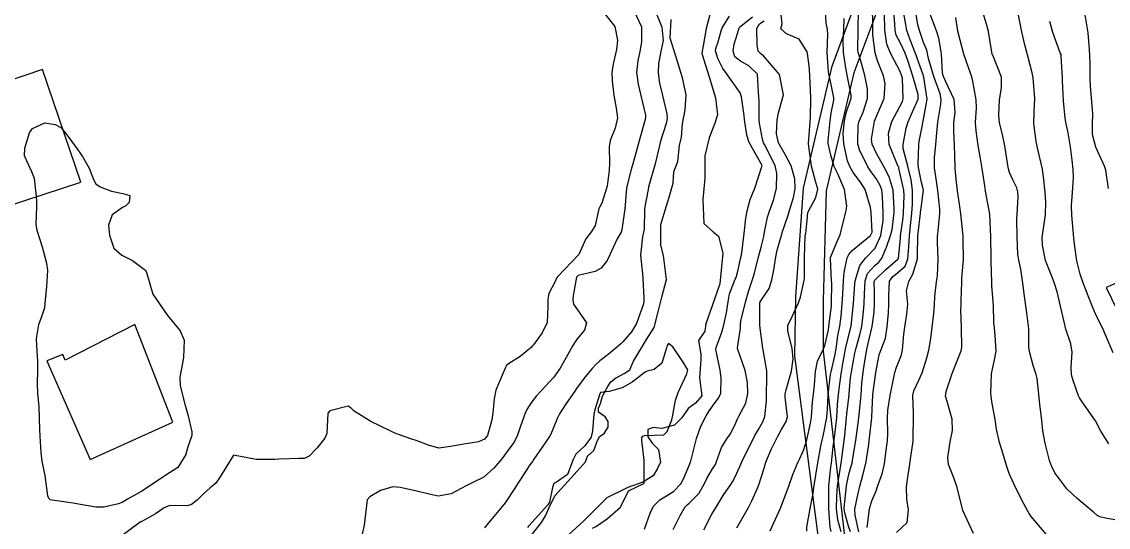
# Model space of a CAD drawing. Header units: metres. Extents: x 318500 to 325275, y 7408834 to 7428799.
# Drawn here: x 322122.5 to 322217.8, y 7422578.4 to 7422622.8 of the extents above; entities that cross this region are included whole.
import ezdxf

# ---------------------------------------------------------------- set-up
doc = ezdxf.new("R2010")
doc.units = ezdxf.units.M
doc.header["$MEASUREMENT"] = 0
for name, color, linetype in [('Curvas de Nivel 1m', 11, 'Continuous'), ('Curvas de Nivel 5m', 15, 'Continuous'), ('Edificações', 30, 'Continuous'), ('Hidrografia', 140, 'Continuous'), ('Vias Primárias', 230, 'Continuous'), ('Vias Secundárias', 230, 'Continuous')]:
    doc.layers.add(name, color=color, linetype=linetype)

msp = doc.modelspace()

# ---------------------------------------------------------------- linework, layer by layer
at = {"layer": 'Curvas de Nivel 1m', "flags": 128}
for points, elevation in [([(322185.199, 7422578.384), (322186.218, 7422580.172), (322186.504, 7422580.692), (322187.047, 7422581.942), (322187.107, 7422582.101), (322187.128, 7422582.159), (322187.591, 7422583.634), (322187.76, 7422584.15), (322188.214, 7422585.266), (322188.648, 7422586.137), (322188.798, 7422586.441), (322189.113, 7422587.028), (322189.537, 7422587.712), (322189.644, 7422588.125), (322189.44, 7422589.851), (322189.43, 7422590.136), (322189.516, 7422590.487), (322189.994, 7422592.128), (322190.135, 7422593.187), (322190.051, 7422594.127), (322189.688, 7422595.678), (322189.682, 7422596.133), (322190.042, 7422596.922), (322190.623, 7422598.12), (322190.778, 7422598.607), (322191.11, 7422600.113), (322191.124, 7422600.281), (322191.132, 7422602.113), (322191.191, 7422603.965), (322191.231, 7422604.112), (322191.251, 7422604.201), (322191.359, 7422605.354), (322191.438, 7422606.04), (322191.462, 7422606.109), (322192.145, 7422607.342), (322192.294, 7422608.097), (322192.102, 7422608.795), (322191.76, 7422610.105), (322191.49, 7422612.069), (322191.494, 7422612.109), (322191.625, 7422613.96), (322191.641, 7422614.108), (322191.662, 7422614.288), (322191.692, 7422616.107), (322191.613, 7422618.025), (322191.605, 7422618.109), (322191.542, 7422618.881), (322191.412, 7422619.966), (322191.383, 7422620.113), (322190.665, 7422621.222), (322189.573, 7422621.698), (322189.069, 7422622.145), (322189.165, 7422622.565), (322188.997, 7422624.146)], 751), ([(322188.117, 7422578.143), (322189.02, 7422580.13), (322189.583, 7422581.583), (322189.782, 7422582.123), (322190.121, 7422583.063), (322190.539, 7422584.115), (322190.718, 7422584.479), (322191.092, 7422585.277), (322191.342, 7422586.106), (322191.665, 7422587.559), (322191.751, 7422588.101), (322191.851, 7422589.398), (322191.916, 7422590.099), (322192.014, 7422590.943), (322192.104, 7422592.096), (322192.278, 7422593.009), (322192.808, 7422594.086), (322192.933, 7422594.366), (322193.235, 7422595.739), (322193.273, 7422596.046), (322193.277, 7422596.08), (322193.494, 7422597.842), (322193.509, 7422598.078), (322193.519, 7422599.845), (322193.515, 7422600.078), (322193.413, 7422601.985), (322193.423, 7422602.079), (322193.974, 7422603.433), (322194.255, 7422604.071), (322194.482, 7422604.94), (322194.763, 7422606.066), (322194.854, 7422606.589), (322194.655, 7422608.067), (322194.046, 7422609.441), (322193.743, 7422610.077), (322193.435, 7422611.054), (322193.225, 7422612.083), (322193.211, 7422612.326), (322193.39, 7422614.081), (322193.487, 7422614.733), (322193.699, 7422615.877), (322193.709, 7422616.078), (322193.516, 7422617.121), (322193.298, 7422618.083), (322193.25, 7422618.368), (322193.126, 7422620.087), (322193.17, 7422621.68), (322193.14, 7422622.087), (322193.037, 7422622.64), (322192.935, 7422624.09)], 752), ([(322176.175, 7422623.741), (322176.836, 7422622.307), (322176.854, 7422621.014), (322176.726, 7422620.308), (322176.523, 7422619.328), (322176.399, 7422618.311), (322176.547, 7422617.278), (322176.794, 7422616.307), (322177.21, 7422614.567), (322177.209, 7422614.303), (322176.822, 7422612.941), (322176.637, 7422612.308), (322176.378, 7422611.369), (322176.081, 7422610.313), (322175.936, 7422609.794), (322175.563, 7422608.318), (322175.539, 7422608.167), (322175.389, 7422606.32), (322175.387, 7422606.302), (322175.367, 7422606.15), (322175.136, 7422604.531), (322175.065, 7422604.324), (322174.725, 7422603.72), (322174.072, 7422602.339), (322173.837, 7422601.818), (322173.302, 7422601.148), (322172.79, 7422600.863), (322171.292, 7422600.509), (322171.15, 7422600.372), (322170.871, 7422598.771), (322170.828, 7422598.376), (322170.89, 7422598.009), (322171.251, 7422597.496), (322172.031, 7422596.362), (322171.86, 7422595.734), (322171.219, 7422594.975), (322170.966, 7422594.621), (322170.814, 7422594.376), (322170.239, 7422593.34), (322169.714, 7422592.392), (322169.172, 7422591.616), (322168.045, 7422590.417), (322167.625, 7422589.951), (322167.143, 7422589.311), (322166.8, 7422588.768), (322166.656, 7422588.435), (322166.251, 7422587.3), (322165.945, 7422586.442), (322165.66, 7422585.879), (322165.086, 7422585.089), (322164.595, 7422584.457), (322163.898, 7422583.638), (322163.056, 7422582.876), (322162.807, 7422582.73), (322162.286, 7422582.491), (322161.48, 7422582.067), (322161.04, 7422581.845), (322160.161, 7422581.391), (322159.03, 7422581.177), (322158.226, 7422581.348), (322157.036, 7422581.649), (322155.692, 7422581.928), (322155.041, 7422581.999), (322153.966, 7422581.671), (322153.027, 7422581.109), (322152.799, 7422580.837), (322152.765, 7422580.614), (322152.751, 7422580.348), (322152.528, 7422578.617), (322152.246, 7422577.356)], 749), ([(322177.951, 7422623.949), (322178.619, 7422622.284), (322178.742, 7422621.103), (322178.581, 7422620.285), (322178.34, 7422619.09), (322178.307, 7422618.288), (322178.429, 7422617.374), (322178.686, 7422616.282), (322179.074, 7422614.678), (322179.112, 7422614.275), (322179.019, 7422613.831), (322178.51, 7422612.284), (322178.315, 7422611.409), (322178.058, 7422610.29), (322177.484, 7422608.382), (322177.469, 7422608.299), (322177.464, 7422608.234), (322177.394, 7422607.901), (322177.129, 7422606.546), (322177.106, 7422606.303), (322177.071, 7422604.576), (322177.035, 7422604.303), (322176.932, 7422603.9), (322176.752, 7422602.299), (322176.923, 7422600.668), (322176.972, 7422600.295), (322177.066, 7422598.49), (322177.06, 7422598.293), (322177.01, 7422598.046), (322176.419, 7422596.302), (322175.975, 7422595.563), (322175.216, 7422594.697), (322175.023, 7422594.513), (322174.808, 7422594.326), (322173.934, 7422593.604), (322173.19, 7422593.045), (322172.831, 7422592.708), (322172.527, 7422592.357), (322171.905, 7422591.631), (322171.163, 7422590.622), (322170.991, 7422590.373), (322170.239, 7422589.289), (322169.661, 7422588.392), (322169.487, 7422588.032), (322169.111, 7422587.105), (322168.891, 7422586.615), (322168.774, 7422586.405), (322168.142, 7422585.466), (322167.42, 7422584.425), (322167.278, 7422584.225), (322167.072, 7422583.918), (322166.47, 7422583.024), (322166.092, 7422582.44), (322165.693, 7422581.79), (322165.025, 7422580.761), (322164.891, 7422580.583), (322164.785, 7422580.454), (322163.759, 7422579.22), (322163.139, 7422578.478), (322163.077, 7422578.401)], 748), ([(322177.099, 7422578.289), (322177.607, 7422579.691), (322177.902, 7422580.281), (322178.449, 7422580.855), (322179.034, 7422581.204), (322179.686, 7422581.615), (322180.298, 7422582.251), (322180.562, 7422582.743), (322181.077, 7422584.009), (322181.141, 7422584.177), (322181.166, 7422584.239), (322181.197, 7422584.354), (322181.663, 7422586.232), (322182.039, 7422587.303), (322182.523, 7422588.219), (322182.758, 7422588.593), (322183.144, 7422589.152), (322183.589, 7422589.77), (322183.795, 7422590.204), (322183.845, 7422591.532), (322183.739, 7422592.204), (322183.374, 7422594.041), (322183.391, 7422594.208), (322183.882, 7422595.552), (322184.063, 7422596.202), (322184.299, 7422597.248), (322184.441, 7422598.202), (322184.559, 7422598.912), (322185.069, 7422600.193), (322185.136, 7422600.349), (322185.301, 7422600.893), (322185.541, 7422601.963), (322185.594, 7422602.186), (322185.656, 7422602.517), (322185.839, 7422604.183), (322186.007, 7422605.533), (322186.104, 7422606.179), (322186.384, 7422607.176), (322186.797, 7422608.169), (322187.42, 7422610.16), (322186.298, 7422612.177), (322186.084, 7422612.805), (322185.885, 7422614.184), (322185.84, 7422614.549), (322185.613, 7422616.188), (322185.505, 7422616.54), (322184.289, 7422618.209), (322183.968, 7422618.647), (322183.543, 7422619.54), (322183.345, 7422620.222), (322183.356, 7422620.419), (322183.562, 7422621.01), (322183.833, 7422621.959), (322183.907, 7422622.215), (322184.566, 7422623.235)], 748), ([(322179.631, 7422578.261), (322180.231, 7422579.471), (322180.677, 7422580.245), (322180.85, 7422580.415), (322181.025, 7422580.55), (322181.866, 7422581.399), (322182.338, 7422582.221), (322182.562, 7422582.713), (322183.07, 7422583.573), (322183.321, 7422583.962), (322183.429, 7422584.207), (322183.847, 7422585.448), (322184.334, 7422586.198), (322184.657, 7422586.644), (322185.121, 7422587.601), (322185.293, 7422588.022), (322185.381, 7422588.186), (322185.989, 7422589.336), (322186.164, 7422590.175), (322186.144, 7422591.149), (322185.938, 7422592.179), (322185.275, 7422594.124), (322185.268, 7422594.189), (322185.525, 7422595.897), (322185.535, 7422596.186), (322185.568, 7422596.51), (322185.963, 7422598.179), (322186.262, 7422599.188), (322186.592, 7422600.17), (322186.75, 7422600.717), (322187.117, 7422602.163), (322187.329, 7422603.011), (322187.558, 7422603.937), (322187.605, 7422604.157), (322187.901, 7422605.616), (322188.062, 7422606.153), (322188.429, 7422607.105), (322188.683, 7422608.147), (322188.718, 7422609.452), (322188.557, 7422610.149), (322187.618, 7422611.987), (322187.538, 7422612.159), (322187.455, 7422612.46), (322187.184, 7422613.873), (322187.157, 7422614.165), (322187.161, 7422615.831), (322187.125, 7422616.166), (322187.098, 7422616.574), (322187.02, 7422618.168), (322186.263, 7422618.905), (322185.541, 7422619.305), (322185.043, 7422619.696), (322184.872, 7422620.2), (322184.958, 7422620.8), (322185.398, 7422622.193), (322185.471, 7422622.302), (322185.583, 7422622.392), (322186.568, 7422623.203)], 749), ([(322193.486, 7422578.073), (322193.396, 7422578.466), (322193.273, 7422580.076), (322193.272, 7422581.852), (322193.284, 7422582.076), (322193.446, 7422583.703), (322193.49, 7422584.076), (322193.654, 7422585.515), (322193.724, 7422586.074), (322193.886, 7422587.305), (322193.96, 7422588.072), (322194.04, 7422589.178), (322194.127, 7422590.07), (322194.234, 7422591.005), (322194.368, 7422592.068), (322194.495, 7422592.762), (322194.722, 7422594.065), (322194.805, 7422594.475), (322195.24, 7422596.06), (322195.419, 7422598.058), (322195.562, 7422599.78), (322195.589, 7422600.056), (322195.975, 7422601.385), (322196.49, 7422602.042), (322197.329, 7422602.916), (322197.84, 7422604.022), (322198.039, 7422605.34), (322198.046, 7422606.02), (322197.966, 7422607.446), (322197.905, 7422608.022), (322197.784, 7422608.404), (322197.41, 7422609.017), (322196.972, 7422609.593), (322196.678, 7422610.041), (322195.954, 7422611.541), (322195.825, 7422612.054), (322195.839, 7422613.69), (322195.925, 7422614.053), (322196.268, 7422614.829), (322196.665, 7422616.043), (322196.67, 7422616.885), (322196.432, 7422618.046), (322195.977, 7422619.63), (322195.843, 7422620.056), (322195.812, 7422620.306), (322195.851, 7422622.056), (322195.863, 7422623.8)], 754), ([(322195.156, 7422578.048), (322195.005, 7422578.556), (322194.67, 7422579.709), (322194.622, 7422580.056), (322194.634, 7422580.448), (322194.817, 7422582.053), (322194.849, 7422582.257), (322195.067, 7422583.206), (322195.259, 7422583.875), (322195.306, 7422584.057), (322195.351, 7422584.325), (322195.627, 7422586.052), (322195.803, 7422587.366), (322195.888, 7422588.049), (322196.02, 7422589.174), (322196.092, 7422590.046), (322196.164, 7422591.039), (322196.28, 7422592.044), (322196.396, 7422592.838), (322196.587, 7422594.039), (322196.708, 7422594.547), (322197.077, 7422596.032), (322197.253, 7422597.312), (322197.285, 7422598.03), (322197.275, 7422599.03), (322197.249, 7422600.031), (322197.26, 7422600.061), (322197.291, 7422600.102), (322198.276, 7422601.045), (322199.319, 7422601.935), (322199.351, 7422601.968), (322199.363, 7422602), (322199.541, 7422603.795), (322199.566, 7422603.998), (322199.779, 7422605.581), (322199.821, 7422605.995), (322199.88, 7422607.508), (322199.848, 7422607.996), (322199.419, 7422609.923), (322199.402, 7422609.982), (322199.392, 7422610), (322199.357, 7422610.065), (322198.558, 7422612.013), (322198.491, 7422612.988), (322198.803, 7422614.01), (322199.493, 7422615.341), (322199.729, 7422615.766), (322199.79, 7422615.997), (322199.725, 7422617.8), (322199.684, 7422617.998), (322199.536, 7422618.384), (322198.684, 7422620.013), (322198.357, 7422620.807), (322198.182, 7422622.021), (322198.138, 7422623.486)], 756), ([(322195.9, 7422578.041), (322195.567, 7422579.492), (322195.55, 7422580.045), (322195.799, 7422581.282), (322195.979, 7422582.041), (322196.218, 7422582.887), (322196.499, 7422584.039), (322196.769, 7422585.707), (322196.814, 7422586.034), (322196.849, 7422586.289), (322197.029, 7422588.032), (322197.038, 7422588.125), (322197.141, 7422590.03), (322197.163, 7422590.302), (322197.383, 7422592.027), (322197.674, 7422593.551), (322197.845, 7422594.02), (322198.232, 7422595.008), (322198.396, 7422596.013), (322198.494, 7422597.253), (322198.538, 7422598.011), (322198.52, 7422598.763), (322198.597, 7422600.01), (322198.866, 7422600.436), (322199.301, 7422600.764), (322199.965, 7422601.338), (322200.194, 7422601.991), (322200.281, 7422603.04), (322200.341, 7422603.99), (322200.437, 7422604.906), (322200.55, 7422605.988), (322200.605, 7422606.764), (322200.611, 7422607.988), (322200.488, 7422608.911), (322200.235, 7422609.992), (322199.799, 7422611.642), (322199.772, 7422611.997), (322200.039, 7422613.427), (322200.211, 7422613.993), (322200.612, 7422614.865), (322201.107, 7422615.984), (322201.109, 7422616.381), (322200.63, 7422617.989), (322200.196, 7422619.348), (322199.959, 7422619.996), (322199.568, 7422620.81), (322199.163, 7422621.593), (322199.079, 7422622.008), (322199.047, 7422622.549), (322198.933, 7422624.01)], 757), ([(322196.625, 7422578.413), (322196.841, 7422580.032), (322196.87, 7422580.184), (322197.031, 7422580.756), (322197.418, 7422581.651), (322197.547, 7422582.023), (322197.947, 7422583.136), (322198.162, 7422584.014), (322198.299, 7422585.218), (322198.406, 7422586.01), (322198.449, 7422586.671), (322198.412, 7422588.011), (322198.44, 7422588.711), (322198.644, 7422590.008), (322199.036, 7422591.859), (322199.064, 7422592.002), (322199.085, 7422592.098), (322199.186, 7422592.384), (322199.646, 7422593.553), (322199.742, 7422593.995), (322199.851, 7422595.373), (322199.918, 7422595.993), (322200.109, 7422597.134), (322200.188, 7422597.991), (322200.084, 7422599.186), (322200.276, 7422599.99), (322200.648, 7422600.638), (322201.03, 7422601.983), (322201.046, 7422602.259), (322201.081, 7422603.983), (322201.101, 7422604.225), (322201.307, 7422605.981), (322201.314, 7422606.038), (322201.38, 7422606.63), (322201.554, 7422607.822), (322201.555, 7422607.978), (322201.529, 7422608.106), (322201.407, 7422608.663), (322201.142, 7422609.983), (322201.099, 7422610.309), (322201.151, 7422611.983), (322201.185, 7422612.251), (322201.476, 7422613.732), (322201.516, 7422613.943), (322201.521, 7422613.979), (322201.533, 7422614.032), (322201.9, 7422615.974), (322201.596, 7422617.912), (322201.575, 7422617.979), (322201.532, 7422618.104), (322200.86, 7422619.987), (322200.386, 7422621.178), (322200.122, 7422621.995), (322199.785, 7422623.82)], 758), ([(322199.213, 7422577.998), (322200.13, 7422578.868), (322200.242, 7422579.988), (322200.118, 7422580.905), (322200.089, 7422581.99), (322200.205, 7422582.846), (322200.374, 7422583.987), (322200.462, 7422584.611), (322200.65, 7422585.985), (322200.667, 7422586.424), (322200.678, 7422587.985), (322200.681, 7422588.44), (322200.639, 7422589.985), (322200.729, 7422590.419), (322201.174, 7422591.352), (322201.44, 7422591.976), (322201.865, 7422593.306), (322202.031, 7422593.968), (322202.21, 7422594.98), (322202.323, 7422595.964), (322202.469, 7422597.179), (322202.535, 7422597.961), (322202.562, 7422598.67), (322202.7, 7422599.959), (322202.783, 7422600.472), (322202.859, 7422601.957), (322202.783, 7422603.407), (322202.803, 7422603.958), (322202.862, 7422604.443), (322203.005, 7422605.955), (322202.999, 7422606.333), (322202.838, 7422607.958), (322202.645, 7422609.194), (322202.537, 7422609.963), (322202.523, 7422610.874), (322202.637, 7422611.962), (322202.711, 7422612.711), (322202.818, 7422613.96), (322203.074, 7422615.534), (322203.12, 7422615.956), (322203.031, 7422616.434), (322202.471, 7422617.966), (322201.993, 7422619.533), (322201.919, 7422619.975), (322201.851, 7422620.264), (322201.57, 7422620.943), (322201.207, 7422621.984), (322201.081, 7422622.492), (322200.831, 7422623.988)], 759), ([(322212.324, 7422577.827), (322211.016, 7422579.396), (322210.829, 7422579.654), (322210.726, 7422579.844), (322210.373, 7422580.507), (322209.649, 7422581.861), (322209.069, 7422583.152), (322208.831, 7422583.874), (322208.434, 7422585.221), (322208.238, 7422585.883), (322207.972, 7422587.032), (322207.841, 7422587.889), (322207.572, 7422589.476), (322207.496, 7422589.895), (322207.462, 7422590.195), (322207.516, 7422591.895), (322207.834, 7422593.257), (322207.926, 7422593.889), (322207.855, 7422595.266), (322207.78, 7422595.892), (322207.74, 7422596.388), (322207.703, 7422597.893), (322207.571, 7422599.611), (322207.549, 7422599.896), (322207.505, 7422601.71), (322207.497, 7422601.897), (322207.495, 7422602.07), (322207.479, 7422603.898), (322207.37, 7422605.9), (322207.009, 7422607.904), (322206.946, 7422608.363), (322206.723, 7422609.907), (322206.565, 7422610.777), (322206.371, 7422611.911), (322206.185, 7422613.197), (322206.136, 7422613.913), (322206.203, 7422615.203), (322206.173, 7422615.913), (322205.892, 7422617.549), (322205.806, 7422617.917), (322205.541, 7422618.672), (322205.109, 7422619.927), (322204.776, 7422621.136), (322204.593, 7422621.935), (322204.391, 7422623.146)], 761), ([(322219.012, 7422578.967), (322217.519, 7422579.251), (322217.016, 7422579.369), (322216.757, 7422579.504), (322216.468, 7422579.768), (322215.038, 7422580.973), (322214.122, 7422581.804), (322213.071, 7422583.214), (322212.784, 7422583.823), (322212.623, 7422584.287), (322212.223, 7422585.829), (322212.038, 7422586.909), (322211.932, 7422587.832), (322211.77, 7422589.215), (322211.702, 7422589.835), (322211.531, 7422591.482), (322211.443, 7422591.837), (322211.192, 7422592.627), (322210.853, 7422593.845), (322210.803, 7422594.26), (322210.789, 7422595.847), (322210.639, 7422597.234), (322210.541, 7422597.851), (322210.418, 7422598.708), (322210.282, 7422599.855), (322210.099, 7422601.067), (322209.915, 7422601.861), (322209.839, 7422602.377), (322209.779, 7422603.863), (322209.751, 7422605.478), (322209.771, 7422605.864), (322209.857, 7422607.4), (322209.838, 7422607.863), (322209.748, 7422608.21), (322209.41, 7422608.891), (322209.101, 7422609.559), (322209.019, 7422609.876), (322208.945, 7422610.36), (322208.713, 7422611.881), (322208.488, 7422612.862), (322208.242, 7422613.889), (322208.181, 7422614.583), (322208.241, 7422615.889), (322208.412, 7422616.991), (322208.404, 7422617.887), (322207.633, 7422619.825), (322207.598, 7422619.899), (322207.589, 7422619.929), (322207.562, 7422620.09), (322207.257, 7422621.903), (322207.161, 7422622.33), (322206.692, 7422623.909)], 762), ([(322217.817, 7422585.753), (322217.116, 7422586.856), (322216.641, 7422587.767), (322215.487, 7422589.453), (322215.246, 7422589.789), (322215.21, 7422589.839), (322215.162, 7422589.959), (322214.689, 7422591.311), (322214.555, 7422591.799), (322214.523, 7422592.467), (322214.609, 7422593.799), (322214.484, 7422594.538), (322214.06, 7422595.808), (322213.886, 7422596.45), (322213.591, 7422597.815), (322213.279, 7422599.098), (322213.061, 7422599.822), (322212.899, 7422600.221), (322212.271, 7422601.83), (322212, 7422603.167), (322211.985, 7422603.834), (322212.159, 7422605.031), (322212.263, 7422605.831), (322212.283, 7422606.934), (322212.222, 7422607.832), (322212.08, 7422609.167), (322211.989, 7422609.834), (322211.572, 7422611.715), (322211.543, 7422611.839), (322211.456, 7422612.251), (322211.249, 7422613.843), (322211.29, 7422615.635), (322211.315, 7422615.843), (322211.322, 7422616.023), (322211.174, 7422617.845), (322211.091, 7422618.292), (322210.684, 7422619.853), (322210.453, 7422620.741), (322210.183, 7422621.861), (322209.834, 7422623.639)], 763), ([(322191.33, 7422578.105), (322191.345, 7422578.446), (322191.648, 7422580.101), (322191.878, 7422581.256), (322191.992, 7422582.096), (322192.135, 7422583.023), (322192.317, 7422584.091), (322192.57, 7422585.563), (322192.683, 7422586.086), (322192.76, 7422586.43), (322193.099, 7422588.08), (322193.103, 7422588.107), (322193.141, 7422588.794), (322193.204, 7422590.035), (322193.206, 7422590.08), (322193.423, 7422591.832), (322193.467, 7422592.077), (322193.805, 7422593.47), (322193.907, 7422594.073), (322194.068, 7422595.231), (322194.223, 7422596.07), (322194.361, 7422596.957), (322194.449, 7422598.068), (322194.489, 7422598.851), (322194.546, 7422600.067), (322194.603, 7422600.765), (322194.887, 7422602.064), (322195.024, 7422602.362), (322195.326, 7422602.698), (322196.927, 7422604.036), (322197.063, 7422604.316), (322196.983, 7422606.036), (322196.922, 7422606.491), (322196.448, 7422608.044), (322196.054, 7422608.697), (322195.415, 7422609.532), (322195.104, 7422610.063), (322194.915, 7422610.578), (322194.582, 7422612.069), (322194.536, 7422612.997), (322194.637, 7422614.068), (322194.789, 7422614.765), (322195.226, 7422616.063), (322195.241, 7422616.325), (322194.889, 7422618.066), (322194.721, 7422618.889), (322194.545, 7422620.07), (322194.535, 7422621.105), (322194.586, 7422622.07), (322194.607, 7422623.058)], 753), ([(322218.193, 7422593.75), (322217.411, 7422595.585), (322217.343, 7422595.759), (322217.242, 7422595.962), (322216.636, 7422597.152), (322216.388, 7422597.773), (322215.799, 7422599.266), (322215.601, 7422599.785), (322215.303, 7422600.633), (322215.015, 7422601.795), (322214.792, 7422603.256), (322214.745, 7422603.799), (322214.702, 7422604.448), (322214.561, 7422605.802), (322214.534, 7422606.651), (322214.625, 7422607.802), (322214.711, 7422609.098), (322214.699, 7422609.801), (322214.603, 7422610.632), (322214.448, 7422611.805), (322214.243, 7422613.034), (322214.064, 7422613.811), (322213.975, 7422614.302), (322213.836, 7422615.815), (322213.752, 7422617.591), (322213.742, 7422617.817), (322213.637, 7422619.74), (322213.633, 7422619.819), (322213.627, 7422619.885), (322213.562, 7422620.045), (322212.921, 7422621.827), (322212.655, 7422622.768)], 764), ([(322172.55, 7422578.354), (322172.841, 7422578.512), (322173.002, 7422578.596), (322173.877, 7422579.206), (322175.019, 7422580.197), (322175.078, 7422580.319), (322175.714, 7422581.636), (322177.05, 7422582.27), (322177.066, 7422582.274), (322177.079, 7422582.29), (322177.08, 7422584.29), (322176.881, 7422586.076), (322176.886, 7422586.293), (322176.958, 7422586.437), (322177.103, 7422586.49), (322178.815, 7422586.562), (322179.109, 7422586.852), (322179.515, 7422587.873), (322179.6, 7422588.263), (322179.817, 7422589.593), (322180.067, 7422590.256), (322180.834, 7422591.902), (322180.897, 7422592.244), (322180.441, 7422593.001), (322179.599, 7422594.264), (322179.214, 7422594.553), (322179.105, 7422594.377), (322179.077, 7422594.271), (322178.644, 7422592.82), (322177.955, 7422592.282), (322177.342, 7422592.125), (322177.178, 7422592.044), (322176.039, 7422591.177), (322175.163, 7422590.658), (322174.013, 7422590.337), (322173.254, 7422590.254), (322173.156, 7422590.061), (322172.75, 7422588.739), (322172.666, 7422588.355), (322172.557, 7422586.907), (322172.424, 7422586.357), (322171.873, 7422585.582), (322171.085, 7422584.854), (322170.867, 7422584.373), (322170.365, 7422583.076), (322169.392, 7422582.395), (322169.157, 7422582.29), (322169.043, 7422581.927), (322168.774, 7422580.653), (322168.648, 7422580.406), (322167.002, 7422578.607), (322166.915, 7422578.517), (322166.866, 7422578.431)], 747)]:
    msp.add_lwpolyline(points, dxfattribs=dict(at, elevation=elevation))
at = {"layer": 'Curvas de Nivel 1m', "elevation": 751, "flags": 128}
msp.add_lwpolyline([(322123.454, 7422613.413), (322124.549, 7422613.91), (322125.458, 7422613.756), (322125.951, 7422613.479), (322126.397, 7422612.976), (322127.429, 7422611.53), (322127.837, 7422610.954), (322128.417, 7422609.932), (322128.807, 7422608.939), (322129.01, 7422608.559), (322129.384, 7422608.289), (322130.38, 7422607.92), (322131.378, 7422607.714), (322132.004, 7422607.528), (322131.949, 7422606.901), (322131.636, 7422606.636), (322131.364, 7422606.48), (322130.431, 7422605.842), (322130.137, 7422604.922), (322130.203, 7422604.045), (322130.591, 7422602.917), (322131.304, 7422602.306), (322132.228, 7422601.825), (322133.292, 7422601.054), (322133.375, 7422600.963), (322133.42, 7422600.878), (322133.474, 7422600.691), (322134.014, 7422598.869), (322135.233, 7422597.083), (322135.43, 7422596.848), (322136.406, 7422595.651), (322136.75, 7422594.835), (322136.704, 7422593.319), (322136.615, 7422592.836), (322136.388, 7422591.612), (322136.405, 7422590.837), (322136.843, 7422589.123), (322136.935, 7422588.832), (322137.121, 7422588.211), (322137.442, 7422586.825), (322137.426, 7422586.495), (322137.08, 7422585.487), (322136.939, 7422584.965), (322136.898, 7422584.832), (322136.204, 7422583.693), (322135.051, 7422582.945), (322134.884, 7422582.852), (322133.811, 7422582.096), (322133.031, 7422581.6), (322132.571, 7422581.343), (322131.795, 7422580.898), (322131.308, 7422580.614), (322131.014, 7422580.499), (322129.714, 7422580.219), (322129.009, 7422580.197), (322127.497, 7422580.469), (322127.014, 7422580.562), (322125.186, 7422580.81), (322125.018, 7422580.864), (322124.879, 7422580.982), (322124.794, 7422581.213), (322124.558, 7422582.987), (322124.315, 7422584.25), (322124.207, 7422584.999), (322124.155, 7422585.928), (322124.101, 7422587), (322124.075, 7422588.041), (322124.046, 7422589.001), (322123.937, 7422590.207), (322123.899, 7422591.003), (322123.932, 7422592.238), (322123.921, 7422593.003), (322123.844, 7422594.36), (322123.825, 7422595.004), (322124.003, 7422596.221), (322124.314, 7422596.999), (322124.528, 7422597.71), (322124.669, 7422598.996), (322124.73, 7422599.533), (322124.795, 7422600.995), (322124.723, 7422601.568), (322124.335, 7422603), (322123.869, 7422604.468), (322123.773, 7422605.006), (322123.84, 7422606.528), (322123.84, 7422607.005), (322123.818, 7422607.45), (322123.63, 7422609.008), (322123.399, 7422609.598), (322122.771, 7422611.02), (322122.785, 7422611.665), (322123.212, 7422613.014)], close=True, dxfattribs=at)
at = {"layer": 'Curvas de Nivel 5m', "flags": 128}
for points, elevation in [([(322173.597, 7422623.485), (322174.524, 7422622.336), (322174.746, 7422621.149), (322174.649, 7422620.334), (322174.398, 7422619.196), (322174.258, 7422618.339), (322174.278, 7422617.579), (322174.418, 7422616.336), (322174.64, 7422615.176), (322174.741, 7422614.331), (322174.548, 7422613.421), (322174.098, 7422612.34), (322174.003, 7422611.78), (322174.029, 7422610.341), (322174.017, 7422609.735), (322173.836, 7422608.343), (322173.375, 7422606.85), (322173.192, 7422606.532), (322173.107, 7422606.353), (322172.797, 7422604.907), (322172.469, 7422604.359), (322171.975, 7422603.722), (322171.364, 7422602.37), (322171.346, 7422602.344), (322171.319, 7422602.322), (322169.47, 7422600.397), (322169.401, 7422600.286), (322169.284, 7422599.993), (322168.724, 7422598.952), (322168.632, 7422598.409), (322168.637, 7422597.792), (322168.585, 7422596.41), (322168.148, 7422595.494), (322167.367, 7422594.428), (322167.301, 7422594.336), (322167.207, 7422594.226), (322166.211, 7422593.423), (322165.185, 7422592.776), (322165.017, 7422592.618), (322164.926, 7422592.454), (322164.716, 7422591.998), (322164.079, 7422590.466), (322163.922, 7422589.694), (322163.829, 7422588.47), (322163.732, 7422587.86), (322163.344, 7422586.476), (322163.097, 7422586.162), (322162.548, 7422585.941), (322161.092, 7422585.704), (322160.095, 7422585.515), (322159.089, 7422585.385), (322158.186, 7422585.639), (322157.095, 7422586.054), (322156.706, 7422586.175), (322155.533, 7422586.584), (322155.102, 7422586.756), (322154.806, 7422586.892), (322153.117, 7422587.715), (322151.657, 7422588.632), (322151.389, 7422588.892), (322151.134, 7422589.063), (322149.535, 7422588.664), (322149.358, 7422588.435), (322149.251, 7422586.668), (322149.096, 7422586.255), (322148.378, 7422585.386), (322147.712, 7422584.684), (322147.275, 7422584.481), (322147.068, 7422584.463), (322146.843, 7422584.469), (322145.067, 7422584.419), (322144.731, 7422584.389), (322143.066, 7422584.381), (322141.07, 7422584.77), (322139.865, 7422582.788), (322139.518, 7422582.317), (322139.036, 7422581.892), (322138.462, 7422581.375), (322137.884, 7422580.817), (322137.397, 7422580.442), (322137.013, 7422580.339), (322135.513, 7422580.345), (322135.01, 7422580.158), (322134.254, 7422579.609), (322132.991, 7422578.928), (322132.957, 7422578.914), (322132.906, 7422578.881), (322130.975, 7422577.456)], 750), ([(322194.338, 7422578.06), (322194.055, 7422579.109), (322193.947, 7422580.066), (322193.964, 7422581.138), (322194.044, 7422582.065), (322194.163, 7422582.964), (322194.35, 7422584.067), (322194.447, 7422584.706), (322194.619, 7422586.065), (322194.672, 7422586.499), (322194.822, 7422588.063), (322194.852, 7422588.346), (322195.049, 7422590.061), (322195.06, 7422590.162), (322195.175, 7422591.54), (322195.246, 7422592.059), (322195.556, 7422593.704), (322195.634, 7422594.054), (322195.975, 7422595.302), (322196.149, 7422596.046), (322196.277, 7422597.071), (322196.357, 7422598.044), (322196.408, 7422598.908), (322196.452, 7422600.043), (322196.653, 7422600.686), (322197.31, 7422601.396), (322197.651, 7422601.688), (322197.913, 7422602.021), (322198.32, 7422603.006), (322198.684, 7422604.01), (322198.814, 7422604.542), (322198.984, 7422606.006), (322199.005, 7422606.376), (322198.896, 7422608.008), (322198.558, 7422609.159), (322198.109, 7422610.02), (322197.438, 7422611.198), (322197.067, 7422612.036), (322197.02, 7422612.473), (322197.283, 7422614.033), (322197.485, 7422614.547), (322198.108, 7422616.021), (322198.202, 7422617.338), (322198.054, 7422618.022), (322197.549, 7422619.319), (322197.328, 7422620.033), (322197.14, 7422621.601), (322197.134, 7422622.037), (322197.134, 7422622.489), (322197.107, 7422624.038)], 755), ([(322205.945, 7422577.911), (322205.02, 7422579.92), (322204.518, 7422581.928), (322204.229, 7422582.765), (322203.775, 7422583.94), (322203.696, 7422584.551), (322203.909, 7422585.938), (322204.123, 7422586.926), (322204.084, 7422587.936), (322203.63, 7422589.465), (322203.51, 7422589.945), (322203.557, 7422590.337), (322204.091, 7422591.936), (322204.389, 7422592.735), (322204.882, 7422593.925), (322204.935, 7422594.204), (322204.891, 7422595.925), (322204.849, 7422597.519), (322204.864, 7422597.926), (322204.884, 7422598.307), (322204.915, 7422599.926), (322204.94, 7422600.28), (322205.077, 7422601.924), (322205.047, 7422603.634), (322205.033, 7422603.925), (322205.017, 7422604.253), (322204.849, 7422605.928), (322204.746, 7422606.563), (322204.538, 7422607.933), (322204.423, 7422608.948), (322204.343, 7422609.936), (322204.319, 7422611.055), (322204.294, 7422611.937), (322204.239, 7422613.168), (322204.242, 7422613.939), (322204.341, 7422614.79), (322204.267, 7422615.938), (322203.523, 7422617.499), (322203.313, 7422617.953), (322203.245, 7422618.244), (322203.153, 7422619.956), (322202.922, 7422621.308), (322202.694, 7422621.963), (322202.159, 7422623.414)], 760), ([(322217.776, 7422608.128), (322217.566, 7422609.759), (322217.425, 7422610.111), (322216.669, 7422611.772), (322216.381, 7422612.862), (322216.373, 7422613.777), (322216.407, 7422614.694), (322216.319, 7422615.778), (322216.204, 7422617.096), (322216.185, 7422617.78), (322216.193, 7422619.138), (322216.149, 7422619.781), (322216.111, 7422620.328), (322216.007, 7422621.784), (322215.672, 7422623.726)], 765), ([(322182.307, 7422578.22), (322183.014, 7422579.598), (322183.252, 7422579.973), (322183.391, 7422580.206), (322184.017, 7422581.219), (322184.684, 7422582.194), (322184.826, 7422582.42), (322185.06, 7422582.875), (322185.471, 7422583.787), (322185.644, 7422584.182), (322186.174, 7422585.257), (322186.637, 7422586.167), (322186.794, 7422586.476), (322187.113, 7422587.028), (322187.517, 7422587.761), (322187.654, 7422588.152), (322187.797, 7422589.504), (322187.798, 7422590.154), (322187.836, 7422591.491), (322187.829, 7422592.154), (322187.539, 7422593.823), (322187.475, 7422594.157), (322187.236, 7422595.912), (322187.223, 7422596.16), (322187.228, 7422598.129), (322187.235, 7422598.16), (322187.24, 7422598.181), (322187.261, 7422598.218), (322188.041, 7422599.39), (322188.28, 7422600.15), (322188.438, 7422601.014), (322188.627, 7422602.147), (322188.749, 7422602.723), (322189.146, 7422604.142), (322189.192, 7422604.292), (322189.35, 7422604.795), (322189.692, 7422605.808), (322189.787, 7422606.134), (322190.165, 7422607.352), (322190.311, 7422608.126), (322190.279, 7422608.997), (322189.98, 7422610.132), (322189.435, 7422611.117), (322188.861, 7422612.146), (322188.676, 7422612.934), (322188.746, 7422614.147), (322188.853, 7422614.78), (322189.241, 7422616.143), (322189.293, 7422616.352), (322188.957, 7422618.146), (322187.546, 7422619.773), (322187.318, 7422619.933), (322187.082, 7422620.167), (322186.997, 7422620.73), (322186.949, 7422622.169), (322187.182, 7422622.57), (322187.59, 7422622.836)], 750)]:
    msp.add_lwpolyline(points, dxfattribs=dict(at, elevation=elevation))
at = {"layer": 'Edificações'}
for points in [[(322117.667, 7422616.337), (322121.083, 7422606.539), (322127.692, 7422608.692), (322124.35, 7422618.564)], [(322222.791, 7422605.139), (322218.968, 7422603.351), (322220.351, 7422600.668), (322217.573, 7422599.465), (322221.242, 7422591.927), (322221.649, 7422592.131), (322222.414, 7422590.247), (322226.796, 7422592.182), (322225.115, 7422595.442), (322225.726, 7422595.646), (322224.758, 7422597.785), (322224.146, 7422597.53), (322223.536, 7422598.654), (322225.268, 7422599.367)], [(322132.426, 7422596.215), (322126.328, 7422593.095), (322126.111, 7422593.603), (322124.731, 7422593.022), (322128.507, 7422584.384), (322135.766, 7422587.649)]]:
    msp.add_lwpolyline(points, close=True, dxfattribs=at)
at = {"layer": 'Hidrografia'}
for points in [[(322182.874, 7422623.474), (322182.504, 7422622.18), (322182.134, 7422619.963), (322182.781, 7422617.93), (322183.336, 7422616.082), (322183.521, 7422614.604), (322183.244, 7422613.772), (322182.781, 7422612.571), (322182.412, 7422611), (322182.412, 7422609.06), (322182.224, 7422607.189), (322182.316, 7422605.064), (322183.148, 7422604.324), (322183.611, 7422603.955), (322183.98, 7422602.476), (322183.703, 7422599.797), (322183.056, 7422597.856), (322182.501, 7422596.286), (322182.409, 7422595.639), (322181.854, 7422594.807), (322182.039, 7422593.606), (322182.039, 7422593.144), (322181.946, 7422591.546), (322182.13, 7422589.975), (322181.576, 7422589.328), (322180.929, 7422588.866), (322180.374, 7422588.035), (322179.727, 7422587.388), (322178.617, 7422587.111), (322177.878, 7422587.203), (322177.416, 7422587.018), (322177.416, 7422586.371), (322177.785, 7422585.817), (322178.34, 7422585.263), (322178.525, 7422584.154), (322178.248, 7422583.599), (322177.878, 7422582.953), (322176.953, 7422582.398), (322175.659, 7422581.936), (322173.81, 7422581.012), (322171.777, 7422578.979), (322170.113, 7422577.501)], [(322167.091, 7422577.608), (322168.09, 7422578.857), (322168.423, 7422579.439), (322168.756, 7422580.188), (322169.256, 7422581.187), (322171.194, 7422583.353), (322171.936, 7422584.177), (322172.101, 7422584.672), (322172.679, 7422585.167), (322172.926, 7422585.909), (322173.174, 7422586.404), (322173.586, 7422586.651), (322173.916, 7422587.228), (322173.916, 7422587.723), (322173.669, 7422588.135), (322173.091, 7422588.547), (322173.091, 7422588.877), (322173.256, 7422589.29), (322173.421, 7422589.949), (322173.669, 7422590.362), (322173.916, 7422590.856), (322174.164, 7422591.186), (322174.576, 7422591.516), (322175.319, 7422591.928), (322175.814, 7422592.258), (322176.144, 7422593), (322177.299, 7422594.897), (322177.959, 7422595.969), (322178.288, 7422597.206), (322178.618, 7422598.607), (322179.031, 7422600.174), (322178.787, 7422602.258), (322178.539, 7422603.165), (322178.539, 7422604.979), (322179.034, 7422606.628), (322179.282, 7422607.37), (322179.612, 7422608.607), (322179.694, 7422609.597), (322180.024, 7422610.504), (322180.189, 7422611.906), (322180.354, 7422612.648), (322180.437, 7422613.802), (322180.684, 7422615.039), (322180.767, 7422616.358), (322180.437, 7422617.843), (322179.859, 7422619.739), (322179.364, 7422621.306), (322179.447, 7422622.955)]]:
    msp.add_lwpolyline(points, dxfattribs=at)
at = {"layer": 'Vias Primárias'}
for points in [[(323715.644, 7420145.548, 0), (323709.04, 7420132.939)], [(323831.088, 7420001.787, 0), (323833.844, 7420008.443, 0.220888)]]:
    msp.add_lwpolyline(points, format="xyb", dxfattribs=at)
at = {"layer": 'Vias Secundárias'}
for points in [[(322192.581, 7422575.907), (322190.285, 7422593.48), (322190.385, 7422598.669), (322191.036, 7422608.17), (322193.557, 7422618.87), (322196.404, 7422626.555), (322198.631, 7422639.778), (322198.1, 7422646.356), (322197.439, 7422647.395), (322195.929, 7422649.157), (322192.378, 7422652.023), (322186.597, 7422656.24), (322184.922, 7422657.729), (322183.779, 7422660.203), (322183.127, 7422663.787), (322183.127, 7422667.076), (322183.569, 7422671.637), (322183.98, 7422675.199), (322183.855, 7422676.946), (322183.14, 7422681.808)], [(322185.127, 7422682.041), (322185.845, 7422677.164), (322185.988, 7422675.155), (322185.558, 7422671.426), (322185.127, 7422666.979), (322185.127, 7422663.967), (322185.701, 7422660.811), (322186.562, 7422658.947), (322187.854, 7422657.799), (322193.596, 7422653.61), (322197.327, 7422650.598), (322199.05, 7422648.589), (322200.054, 7422647.012), (322200.645, 7422639.691), (322198.345, 7422626.037), (322195.475, 7422618.291), (322193.033, 7422607.923), (322192.78, 7422598.288), (322192.781, 7422593.879), (322194.877, 7422575.608)]]:
    msp.add_lwpolyline(points, dxfattribs=at)

doc.saveas('drawing.dxf')
